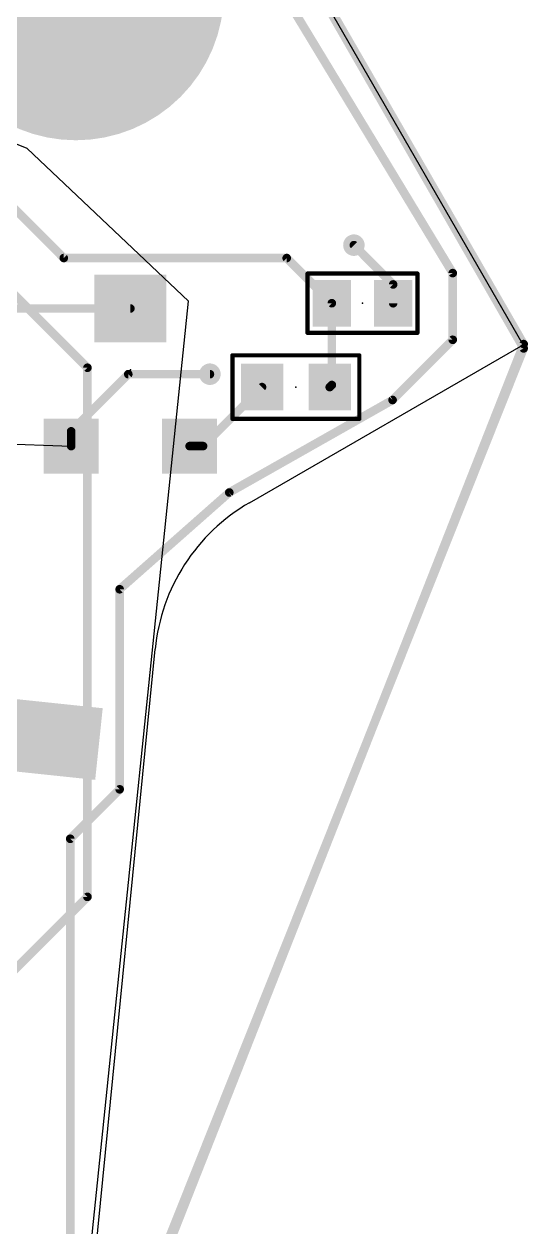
# Model space of a CAD drawing. Extents: x -0.2 to 82.8, y -0.2 to 76.
# Drawn here: x 70.84 to 82.75, y 29.08 to 57.49 of the extents above; entities that cross this region are included whole.
import ezdxf

# ---------------------------------------------------------------- set-up
doc = ezdxf.new("R2010")
doc.units = 0
for name, color, linetype in [('1', 22, 'CONTINUOUS'), ('15', 22, 'CONTINUOUS'), ('16', 175, 'CONTINUOUS'), ('18', 82, 'CONTINUOUS'), ('19', 53, 'CONTINUOUS'), ('2', 175, 'CONTINUOUS'), ('20', 7, 'CONTINUOUS'), ('21', 253, 'CONTINUOUS'), ('23', 7, 'CONTINUOUS'), ('29', 253, 'CONTINUOUS'), ('31', 253, 'CONTINUOUS')]:
    doc.layers.add(name, color=color, linetype=linetype)

# ---------------------------------------------------------------- blocks, each defined once
blk = doc.blocks.new('RECT')
blk.add_solid([(-0.5, -0.5), (0.5, -0.5), (-0.5, 0.5), (0.5, 0.5)])
blk = doc.blocks.new('ROUNDV')
at = {"const_width": 0.5}
blk.add_lwpolyline([(0, -0.25, 1), (0, 0.25, 1), (0, -0.25)], format="xyb", dxfattribs=at)

msp = doc.modelspace()

# ---------------------------------------------------------------- linework, layer by layer
at = {"layer": '1', "const_width": 0.2032}
for points in [[(80.9752, 51.6128), (71.9836, 66.4464)], [(71.7804, 51.9684), (68.0212, 55.7276)], [(79.5666, 51.345), (78.6384, 52.2732)], [(77.0498, 51.9684), (71.7804, 51.9684)], [(78.1166, 50.9016), (77.0498, 51.9684)], [(80.9752, 50.038), (80.9752, 51.6128)], [(79.5666, 50.9016), (79.5666, 51.345)], [(73.3552, 50.7768), (67.892, 50.7768)], [(78.1166, 50.9016), (78.1166, 48.9702)], [(79.5528, 48.6156), (80.9752, 50.038)], [(71.9552, 47.876), (73.3044, 49.2252)], [(73.3044, 49.2252), (75.2348, 49.2252)], [(75.0732, 47.5268), (76.4668, 48.9204)], [(78.1166, 48.9702), (78.0668, 48.9204)], [(75.692, 46.4312), (79.5528, 48.6156)], [(71.9552, 47.5268), (71.9552, 47.876)], [(74.7552, 47.5268), (75.0732, 47.5268)], [(73.1012, 44.1452), (75.692, 46.4312)], [(73.1012, 39.4208), (73.1012, 44.1452)], [(71.9328, 38.2524), (73.1012, 39.4208)], [(71.9328, 28.702), (71.9328, 38.2524)]]:
    msp.add_lwpolyline(points, dxfattribs=at)
at = {"layer": '1', "const_width": 0.1016}
for points in [[(78.6743, 52.3091, 1), (78.6025, 52.2373)], [(71.7804, 52.0192, 1), (71.7804, 51.9176)], [(71.7445, 51.9325, 1), (71.8163, 52.0043)], [(77.0857, 52.0043, 1), (77.0139, 51.9325)], [(77.0498, 51.9176, 1), (77.0498, 52.0192)], [(81.026, 51.6128, 1), (80.9244, 51.6128)], [(79.6174, 51.345, 1), (79.5158, 51.345)], [(79.5307, 51.3091, 1), (79.6025, 51.3809)], [(80.9318, 51.5865, 1), (81.0186, 51.6391)], [(73.3552, 50.726, 1), (73.3552, 50.8276)], [(78.1674, 50.9016, 1), (78.0658, 50.9016)], [(78.0807, 50.8657, 1), (78.1525, 50.9375)], [(79.5158, 50.9016, 1), (79.6174, 50.9016)], [(80.9244, 50.038, 1), (81.026, 50.038)], [(81.0111, 50.0021, 1), (80.9393, 50.0739)], [(73.3044, 49.276, 1), (73.3044, 49.1744)], [(73.3403, 49.1893, 1), (73.2685, 49.2611)], [(75.2348, 49.1744, 1), (75.2348, 49.276)], [(76.5027, 48.8845, 1), (76.4309, 48.9563)], [(78.0309, 48.9563, 1), (78.1027, 48.8845)], [(78.0658, 48.9702, 1), (78.1674, 48.9702)], [(78.1525, 48.9343, 1), (78.0807, 49.0061)], [(79.5169, 48.6515, 1), (79.5887, 48.5797)], [(79.5778, 48.5714, 1), (79.5278, 48.6598)], [(72.006, 47.876, 1), (71.9044, 47.876)], [(71.9193, 47.9119, 1), (71.9911, 47.8401)], [(71.9044, 47.5268, 1), (72.006, 47.5268)], [(74.7552, 47.5776, 1), (74.7552, 47.476)], [(75.0373, 47.5627, 1), (75.1091, 47.4909)], [(75.0732, 47.476, 1), (75.0732, 47.5776)], [(75.667, 46.4754, 1), (75.717, 46.387)], [(75.7256, 46.3931, 1), (75.6584, 46.4693)], [(73.152, 44.1452, 1), (73.0504, 44.1452)], [(73.0676, 44.1833, 1), (73.1348, 44.1071)], [(73.1371, 39.3849, 1), (73.0653, 39.4567)], [(73.0504, 39.4208, 1), (73.152, 39.4208)], [(71.9836, 38.2524, 1), (71.882, 38.2524)], [(71.8969, 38.2883, 1), (71.9687, 38.2165)]]:
    msp.add_lwpolyline(points, format="xyb", dxfattribs=at)
at = {"layer": '15', "const_width": 0.2032}
for points in [[(70.1548, 71.5772), (82.6516, 49.9364)], [(82.6516, 49.9364), (71.9328, 22.7584)]]:
    msp.add_lwpolyline(points, dxfattribs=at)
at = {"layer": '15', "const_width": 0.1016}
for points in [[(82.6989, 49.9178, 1), (82.6043, 49.955)], [(82.6076, 49.911, 1), (82.6956, 49.9618)]]:
    msp.add_lwpolyline(points, format="xyb", dxfattribs=at)
at = {"layer": '16'}
for p, q in [((70.9168, 54.5592), (67.4116, 55.9308)), ((74.7268, 50.9524), (70.9168, 54.5592)), ((71.8312, 22.86), (74.7268, 50.9524))]:
    msp.add_line(p, q, dxfattribs=at)
at = {"layer": '16', "const_width": 0.2032}
for points in [[(72.3392, 49.3776), (66.7004, 55.0164)], [(72.3392, 36.8808), (72.3392, 49.3776)], [(69.9516, 34.4932), (72.3392, 36.8808)]]:
    msp.add_lwpolyline(points, dxfattribs=at)
at = {"layer": '16', "const_width": 0.1016}
for points in [[(72.39, 49.3776, 1), (72.2884, 49.3776)], [(72.3033, 49.3417, 1), (72.3751, 49.4135)], [(72.3751, 36.8449, 1), (72.3033, 36.9167)], [(72.2884, 36.8808, 1), (72.39, 36.8808)]]:
    msp.add_lwpolyline(points, format="xyb", dxfattribs=at)
at = {"layer": '19'}
msp.add_line((68.8389, 47.6411), (71.9552, 47.5268), dxfattribs=at)
at = {"layer": '2', "const_width": 0.2032}
for points in [[(82.6516, 49.8348), (70.1548, 71.5772)], [(71.8312, 22.7076), (82.6516, 49.8348)]]:
    msp.add_lwpolyline(points, dxfattribs=at)
at = {"layer": '2', "const_width": 0.1016}
for points in [[(82.6988, 49.816, 1), (82.6044, 49.8536)], [(82.6076, 49.8095, 1), (82.6956, 49.8601)]]:
    msp.add_lwpolyline(points, format="xyb", dxfattribs=at)
at = {"layer": '20'}
for p, q in [((82.64, 49.92), (70.14, 71.58)), ((76.17, 46.19), (82.64, 49.92)), ((71.97, 22.8), (73.94, 42.73))]:
    msp.add_line(p, q, dxfattribs=at)
at = {"layer": '20', "const_width": 3.5}
msp.add_lwpolyline([(72.066, 56.5, 1), (72.066, 60, 1), (72.066, 56.5)], format="xyb", dxfattribs=at)
at = {"layer": '20'}
msp.add_arc((78.4274, 42.2864), 4.5093, 120.0409, 174.3549, dxfattribs=at)
at = {"layer": '21', "const_width": 0.1}
for points in [[(77.5416, 50.2016), (77.5416, 51.6016)], [(77.5416, 51.6016), (80.1416, 51.6016)], [(80.1416, 51.6016), (80.1416, 50.2016)], [(80.1416, 50.2016), (77.5416, 50.2016)], [(75.7668, 48.1704), (75.7668, 49.6704)], [(75.7668, 49.6704), (78.7668, 49.6704)], [(78.7668, 49.6704), (78.7668, 48.1704)], [(78.7668, 48.1704), (75.7668, 48.1704)]]:
    msp.add_lwpolyline(points, dxfattribs=at)
at = {"layer": '21', "const_width": 0.05}
for points in [[(77.5666, 51.6016, 1), (77.5166, 51.6016)], [(77.5416, 51.6266, 1), (77.5416, 51.5766)], [(80.1666, 51.6016, 1), (80.1166, 51.6016)], [(80.1416, 51.5766, 1), (80.1416, 51.6266)], [(77.5416, 50.2266, 1), (77.5416, 50.1766)], [(77.5166, 50.2016, 1), (77.5666, 50.2016)], [(80.1166, 50.2016, 1), (80.1666, 50.2016)], [(80.1416, 50.1766, 1), (80.1416, 50.2266)], [(75.7918, 49.6704, 1), (75.7418, 49.6704)], [(75.7668, 49.6954, 1), (75.7668, 49.6454)], [(78.7918, 49.6704, 1), (78.7418, 49.6704)], [(78.7668, 49.6454, 1), (78.7668, 49.6954)], [(75.7668, 48.1954, 1), (75.7668, 48.1454)], [(75.7418, 48.1704, 1), (75.7918, 48.1704)], [(78.7418, 48.1704, 1), (78.7918, 48.1704)], [(78.7668, 48.1454, 1), (78.7668, 48.1954)]]:
    msp.add_lwpolyline(points, format="xyb", dxfattribs=at)
at = {"layer": '23'}
for p in [(78.8416, 50.9016), (73.3552, 49.3268), (77.2668, 48.9204)]:
    msp.add_point(p, dxfattribs=at)

# ---------------------------------------------------------------- block references
at = {"layer": '1'}
for p, xscale, yscale in [((73.3552, 50.7768), 1.6, 1.5), ((71.9552, 47.5268), 1.2, 1.2), ((74.7552, 47.5268), 1.2, 1.2)]:
    msp.add_blockref('RECT', p, dxfattribs=dict(at, xscale=xscale, yscale=yscale))
at = {"layer": '1', "rotation": 180}
for p, xscale in [((78.1166, 50.9016), 0.8), ((79.5666, 50.9016), 0.8), ((76.4668, 48.9204), 0.9), ((78.0668, 48.9204), 0.9)]:
    msp.add_blockref('RECT', p, dxfattribs=dict(at, xscale=xscale))
at = {"layer": '1', "xscale": 1.6, "yscale": 3, "rotation": 264}
msp.add_blockref('RECT', (71.0694, 40.6522), dxfattribs=at)
at = {"layer": '18', "xscale": 0.508, "yscale": 0.508}
for p in [(78.6384, 52.2732), (78.6384, 52.2732), (78.6384, 52.2732), (78.6384, 52.2732), (75.2348, 49.2252), (75.2348, 49.2252), (75.2348, 49.2252), (75.2348, 49.2252)]:
    msp.add_blockref('ROUNDV', p, dxfattribs=at)
at = {"layer": '29'}
for p, xscale, yscale in [((73.3552, 50.7768), 1.7016, 1.6016), ((71.9552, 47.5268), 1.3016, 1.3016), ((74.7552, 47.5268), 1.3016, 1.3016)]:
    msp.add_blockref('RECT', p, dxfattribs=dict(at, xscale=xscale, yscale=yscale))
for p, xscale, yscale, rotation in [((78.1166, 50.9016), 0.9016, 1.1016, 180), ((79.5666, 50.9016), 0.9016, 1.1016, 180), ((76.4668, 48.9204), 1.0016, 1.1016, 180), ((78.0668, 48.9204), 1.0016, 1.1016, 180), ((71.0694, 40.6522), 1.7016, 3.1016, 264)]:
    msp.add_blockref('RECT', p, dxfattribs=dict(at, xscale=xscale, yscale=yscale, rotation=rotation))
at = {"layer": '31'}
for p, xscale, yscale in [((73.3552, 50.7768), 1.6, 1.5), ((71.9552, 47.5268), 1.2, 1.2), ((74.7552, 47.5268), 1.2, 1.2)]:
    msp.add_blockref('RECT', p, dxfattribs=dict(at, xscale=xscale, yscale=yscale))
at = {"layer": '31', "rotation": 180}
for p, xscale in [((78.1166, 50.9016), 0.8), ((79.5666, 50.9016), 0.8), ((76.4668, 48.9204), 0.9), ((78.0668, 48.9204), 0.9)]:
    msp.add_blockref('RECT', p, dxfattribs=dict(at, xscale=xscale))
at = {"layer": '31', "xscale": 1.6, "yscale": 3, "rotation": 264}
msp.add_blockref('RECT', (71.0694, 40.6522), dxfattribs=at)

doc.saveas('drawing.dxf')
